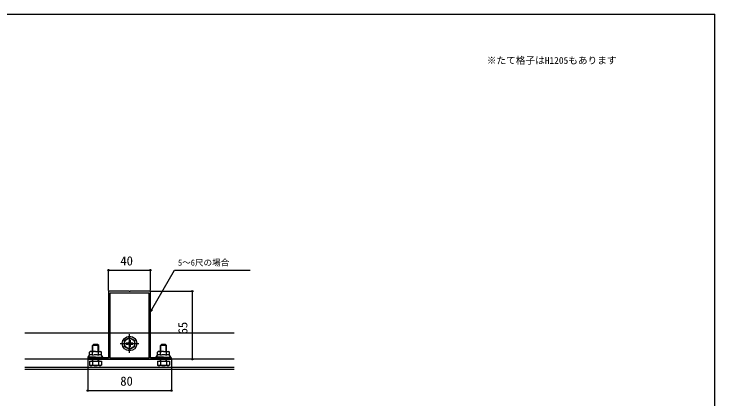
# Model space of a CAD drawing. Units: millimetres, scale not verified. Extents: x -525 to 525, y -785 to 780.
# Drawn here: x -146 to 525, y 377 to 745 of the extents above; entities that cross this region are included whole.
import ezdxf
from ezdxf.enums import TextEntityAlignment as Align

# ---------------------------------------------------------------- set-up
doc = ezdxf.new("R2010")
doc.units = ezdxf.units.MM
doc.header["$LTSCALE"] = 4
for name, color, linetype in [('0-1_USER1', 3, 'Continuous'), ('0-2_YKK_11', 7, 'Continuous'), ('0-3_YKK_12', 2, 'Continuous'), ('0-4_YKK_13', 4, 'Continuous'), ('0-5_YKK_D', 6, 'Continuous'), ('0-6_YKK_ZWAK', 7, 'Continuous')]:
    doc.layers.add(name, color=color, linetype=linetype)
doc.styles.add('ＭＳ ゴシック', font='')
doc.styles.get('ＭＳ ゴシック').set_extended_font_data('MS Gothic')

msp = doc.modelspace()

# ---------------------------------------------------------------- linework, layer by layer
at = {"layer": '0-2_YKK_11'}
for points in [[(-75, 415.2), (5, 415.2), (5, 416.5), (-2.042, 416.5), (-2.225, 416.38), (-2.775, 416.38), (-2.958, 416.5), (-15, 416.5), (-15, 480.2), (-34.542, 480.2), (-34.725, 480.08), (-35.275, 480.08), (-35.458, 480.2), (-55, 480.2), (-55, 416.5), (-67.042, 416.5), (-67.225, 416.38), (-67.775, 416.38), (-67.958, 416.5), (-75, 416.5)], [(-16.1, 416.5), (-16.1, 478.2), (-53.9, 478.2), (-53.9, 416.5)]]:
    msp.add_lwpolyline(points, close=True, dxfattribs=at)
at = {"layer": '0-3_YKK_12'}
for p, q in [((-55, 440.2), (-135, 440.2)), ((-16.1, 440.2), (-53.9, 440.2)), ((65, 440.2), (-15, 440.2)), ((65, 415.2), (-135, 415.2)), ((65, 407.2), (-135, 407.2)), ((65, 405.2), (-135, 405.2))]:
    msp.add_line(p, q, dxfattribs=at)
at = {"layer": '0-4_YKK_13'}
for p, q in [((-35, 435.95), (-40, 433.063)), ((-35, 421.2), (-35, 439.2)), ((-35, 435.95), (-30, 433.063)), ((-44, 430.2), (-26, 430.2)), ((-40, 433.063), (-40, 427.337)), ((-38.15, 430.7), (-36.5, 430.7)), ((-38.15, 430.7), (-38.15, 429.7)), ((-38.15, 429.7), (-36.5, 429.7)), ((-35.5, 433.35), (-35.5, 431.7)), ((-34.5, 433.35), (-35.5, 433.35)), ((-34.5, 433.35), (-34.5, 431.7)), ((-33.5, 430.7), (-31.85, 430.7)), ((-33.5, 429.7), (-31.85, 429.7)), ((-31.85, 429.7), (-31.85, 430.7)), ((-30, 427.337), (-30, 433.063)), ((-72.5, 422.5), (-73.274, 422.053)), ((-67.5, 422.5), (-72.5, 422.5)), ((-64.5, 428.2), (-70.5, 428.2)), ((-69.96, 422.5), (-69.96, 428.74)), ((-67.5, 422.5), (-62.5, 422.5)), ((-65.04, 422.5), (-65.04, 428.74)), ((-62.5, 422.5), (-61.726, 422.053)), ((-35, 424.45), (-40, 427.337)), ((-35.5, 428.7), (-35.5, 427.05)), ((-35.5, 427.05), (-34.5, 427.05)), ((-35, 424.45), (-30, 427.337)), ((-34.5, 428.7), (-34.5, 427.05)), ((-7.5, 422.5), (-8.274, 422.053)), ((-2.5, 422.5), (-7.5, 422.5)), ((0.5, 428.2), (-5.5, 428.2)), ((-4.96, 422.5), (-4.96, 428.74)), ((-2.5, 422.5), (2.5, 422.5)), ((-0.04, 422.5), (-0.04, 428.74)), ((2.5, 422.5), (3.274, 422.053)), ((-74.5, 416.5), (-74.5, 417.3)), ((-67.5, 416.5), (-74.5, 416.5)), ((-73.274, 418.9), (-73.274, 422.053)), ((-70.387, 418.9), (-70.387, 422.053)), ((-67.5, 416.5), (-60.5, 416.5)), ((-64.613, 418.9), (-64.613, 422.053)), ((-61.726, 418.9), (-61.726, 422.053)), ((-60.5, 416.5), (-60.5, 417.3)), ((-9.5, 416.5), (-9.5, 417.3)), ((-2.5, 416.5), (-9.5, 416.5)), ((-8.274, 418.9), (-8.274, 422.053)), ((-5.387, 418.9), (-5.387, 422.053)), ((-2.5, 416.5), (4.5, 416.5)), ((0.387, 418.9), (0.387, 422.053)), ((3.274, 418.9), (3.274, 422.053)), ((4.5, 416.5), (4.5, 417.3)), ((-73.274, 413.2), (-73.274, 409.647)), ((-72.5, 409.2), (-73.274, 409.647)), ((-62.5, 409.2), (-72.5, 409.2)), ((-70.5, 413.2), (-70.5, 415.2)), ((-70.387, 413.2), (-70.387, 409.647)), ((-69.96, 413.2), (-69.96, 415.2)), ((-65.04, 413.2), (-65.04, 415.2)), ((-64.613, 413.2), (-64.613, 409.647)), ((-64.5, 413.2), (-64.5, 415.2)), ((-62.5, 409.2), (-61.726, 409.647)), ((-8.274, 413.2), (-8.274, 409.647)), ((-7.5, 409.2), (-8.274, 409.647)), ((2.5, 409.2), (-7.5, 409.2)), ((-5.5, 413.2), (-5.5, 415.2)), ((-5.387, 413.2), (-5.387, 409.647)), ((-4.96, 413.2), (-4.96, 415.2)), ((-0.04, 413.2), (-0.04, 415.2)), ((0.387, 413.2), (0.387, 409.647)), ((0.5, 413.2), (0.5, 415.2)), ((2.5, 409.2), (3.274, 409.647))]:
    msp.add_line(p, q, dxfattribs=at)
for points in [[(-70.5, 422.5), (-70.5, 428.2), (-69.5, 429.2)], [(-64.5, 422.5), (-64.5, 428.2), (-65.5, 429.2), (-69.5, 429.2)], [(-5.5, 422.5), (-5.5, 428.2), (-4.5, 429.2)], [(0.5, 422.5), (0.5, 428.2), (-0.5, 429.2), (-4.5, 429.2)], [(-67.5, 417.3), (-74.5, 417.3), (-73.274, 418.9)], [(-67.5, 417.3), (-60.5, 417.3), (-61.726, 418.9)], [(-2.5, 417.3), (-9.5, 417.3), (-8.274, 418.9)], [(-2.5, 417.3), (4.5, 417.3), (3.274, 418.9)], [(-73.274, 413.2), (-61.726, 413.2), (-61.726, 409.647)], [(-8.274, 413.2), (3.274, 413.2), (3.274, 409.647)]]:
    msp.add_lwpolyline(points, dxfattribs=at)
for radius in [7, 5]:
    msp.add_circle((-35, 430.2), radius, dxfattribs=at)
for centre, radius, start, end in [((-36.5, 431.7), 1, 270, 0), ((-36.5, 428.7), 1, 0, 90), ((-33.5, 431.7), 1, 180, 270), ((-33.5, 428.7), 1, 90, 180), ((-71.83, 419.944), 2.556, 55.61575, 124.38425), ((-67.5, 412.947), 9.553, 90, 107.58795), ((-67.5, 412.947), 9.553, 72.41205, 90), ((-63.17, 419.944), 2.556, 55.61575, 124.38425), ((-6.83, 419.944), 2.556, 55.61575, 124.38425), ((-2.5, 412.947), 9.553, 90, 107.58795), ((-2.5, 412.947), 9.553, 72.41205, 90), ((1.83, 419.944), 2.556, 55.61575, 124.38425), ((-71.83, 416.791), 2.556, 55.61575, 124.38425), ((-67.5, 409.793), 9.553, 90, 107.58795), ((-67.5, 409.793), 9.553, 72.41205, 90), ((-63.17, 416.791), 2.556, 55.61575, 124.38425), ((-6.83, 416.791), 2.556, 55.61575, 124.38425), ((-2.5, 409.793), 9.553, 90, 107.58795), ((-2.5, 409.793), 9.553, 72.41205, 90), ((1.83, 416.791), 2.556, 55.61575, 124.38425), ((-71.83, 411.756), 2.556, 235.61575, 304.38425), ((-67.5, 418.753), 9.553, 252.41205, 287.58795), ((-63.17, 411.756), 2.556, 235.61575, 304.38425), ((-6.83, 411.756), 2.556, 235.61575, 304.38425), ((-2.5, 418.753), 9.553, 252.41205, 287.58795), ((1.83, 411.756), 2.556, 235.61575, 304.38425)]:
    msp.add_arc(centre, radius, start, end, dxfattribs=at)
for centre, start_param, end_param in [((-73, 417.3), 3.1415927, 4.712389), ((-62, 417.3), 4.712389, 6.2831853), ((-8, 417.3), 3.1415927, 4.712389), ((3, 417.3), 4.712389, 6.2831853)]:
    msp.add_ellipse(centre, major_axis=(1.5, 0), ratio=0.533333, start_param=start_param, end_param=end_param, dxfattribs=at)
at = {"layer": '0-5_YKK_D'}
for p, q in [((-55, 480.9), (-55, 501.2)), ((-55, 500.2), (-15, 500.2)), ((-15, 480.9), (-15, 501.2)), ((-14.3, 480.2), (26, 480.2)), ((25, 480.2), (25, 415.2)), ((-75, 414.5), (-75, 384.2)), ((5, 414.5), (5, 384.2)), ((-75, 385.2), (5, 385.2))]:
    msp.add_line(p, q, dxfattribs=at)
for points in [[(-15, 460.524), (-13.725, 462.732), (7.907, 500.2), (80.412, 500.2)], [(-13.133, 462.39), (-15, 460.524), (-14.317, 463.074)]]:
    msp.add_lwpolyline(points, dxfattribs=at)
for centre in [(-55, 500.2), (-15, 500.2), (25, 480.2), (25, 415.2), (-75, 385.2), (5, 385.2)]:
    msp.add_circle(centre, 0.637, dxfattribs=at)
at = {"layer": '0-6_YKK_ZWAK'}
msp.add_line((-525, 745.2), (525, 745.2), dxfattribs=at)
msp.add_lwpolyline([(-525, -784.8), (525, -784.8), (525, 745.2)], dxfattribs=at)

# ---------------------------------------------------------------- texts
at = {"layer": '0-1_USER1', "style": 'ＭＳ ゴシック'}
msp.add_text('※たて格子はH1205もあります', height=6.598, dxfattribs=at).set_placement((306.773, 695.564), align=Align.BOTTOM_LEFT)
at = {"layer": '0-5_YKK_D', "style": 'ＭＳ ゴシック'}
for s, height, p in [('40', 8.798, (-43.727, 502.2)), ('5～6尺の場合', 5.865, (11.366, 502.836)), ('80', 8.798, (-43.83, 387.2))]:
    msp.add_text(s, height=height, dxfattribs=at).set_placement(p, align=Align.BOTTOM_LEFT)
msp.add_text('65', height=8.798, rotation=90, dxfattribs=at).set_placement((23, 438.939), align=Align.BOTTOM_LEFT)

doc.saveas('drawing.dxf')
